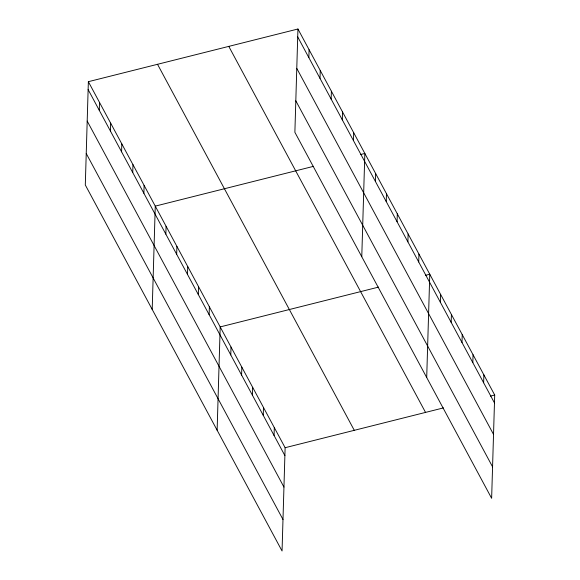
<?xml version="1.0" encoding="UTF-8"?>
<svg xmlns="http://www.w3.org/2000/svg" width="580" height="580" viewBox="0 0 580 580"><rect width="100%" height="100%" fill="white"/><g stroke="black" fill="none" stroke-linecap="round" stroke-linejoin="round"><path stroke-width="0.87" d="M88.363 81.686L85.303 184.976L282.054 551L285.121 447.709L88.363 81.686L297.946 29L494.697 395.024L491.637 498.314L294.879 132.291L297.946 29M99.281 110.323L99.513 102.428M110.432 131.065L110.664 123.17M121.582 151.808L121.815 143.912M132.733 172.55L132.965 164.647M143.876 193.285L144.115 185.39M152.199 309.423L155.266 206.132L313.613 166.322M165.851 234.161L166.083 226.265M176.675 254.294L176.907 246.399M187.492 274.42L187.731 266.524M198.317 294.553L198.548 286.658M209.141 314.686L209.373 306.791M217.13 430.215L220.19 326.917L378.537 287.114M230.782 354.945L231.014 347.05M241.599 375.079L241.838 367.183M252.423 395.212L252.655 387.317M263.248 415.338L263.48 407.443M274.064 435.471L274.304 427.576M308.857 57.637L309.089 49.742M320.008 78.38L320.24 70.484M331.158 99.122L331.39 91.227M342.309 119.864L342.541 111.962M353.459 140.599L353.691 132.704M361.775 256.737L364.842 153.446L360.571 154.519M375.427 181.475L375.659 173.579M386.251 201.608L386.483 193.713M397.068 221.734L397.307 213.839M407.892 241.867L408.124 233.972M418.716 262L418.949 254.105M426.706 377.529L429.773 274.231L425.502 275.304M440.358 302.26L440.59 294.364M451.182 322.393L451.414 314.498M461.999 342.526L462.231 334.624M472.823 362.652L473.055 354.757M483.64 382.786L483.879 374.89M285.121 447.709L443.468 407.899M490.434 396.096L494.697 395.024M297.707 36.895L494.464 402.919M296.771 68.375L493.529 434.398M295.814 100.811L492.565 466.835M228.781 46.385L425.539 412.409M157.528 64.3L354.286 430.324M88.131 89.581L284.889 455.604M87.196 121.06L283.954 487.084M86.239 153.497L282.989 519.52"/></g></svg>
